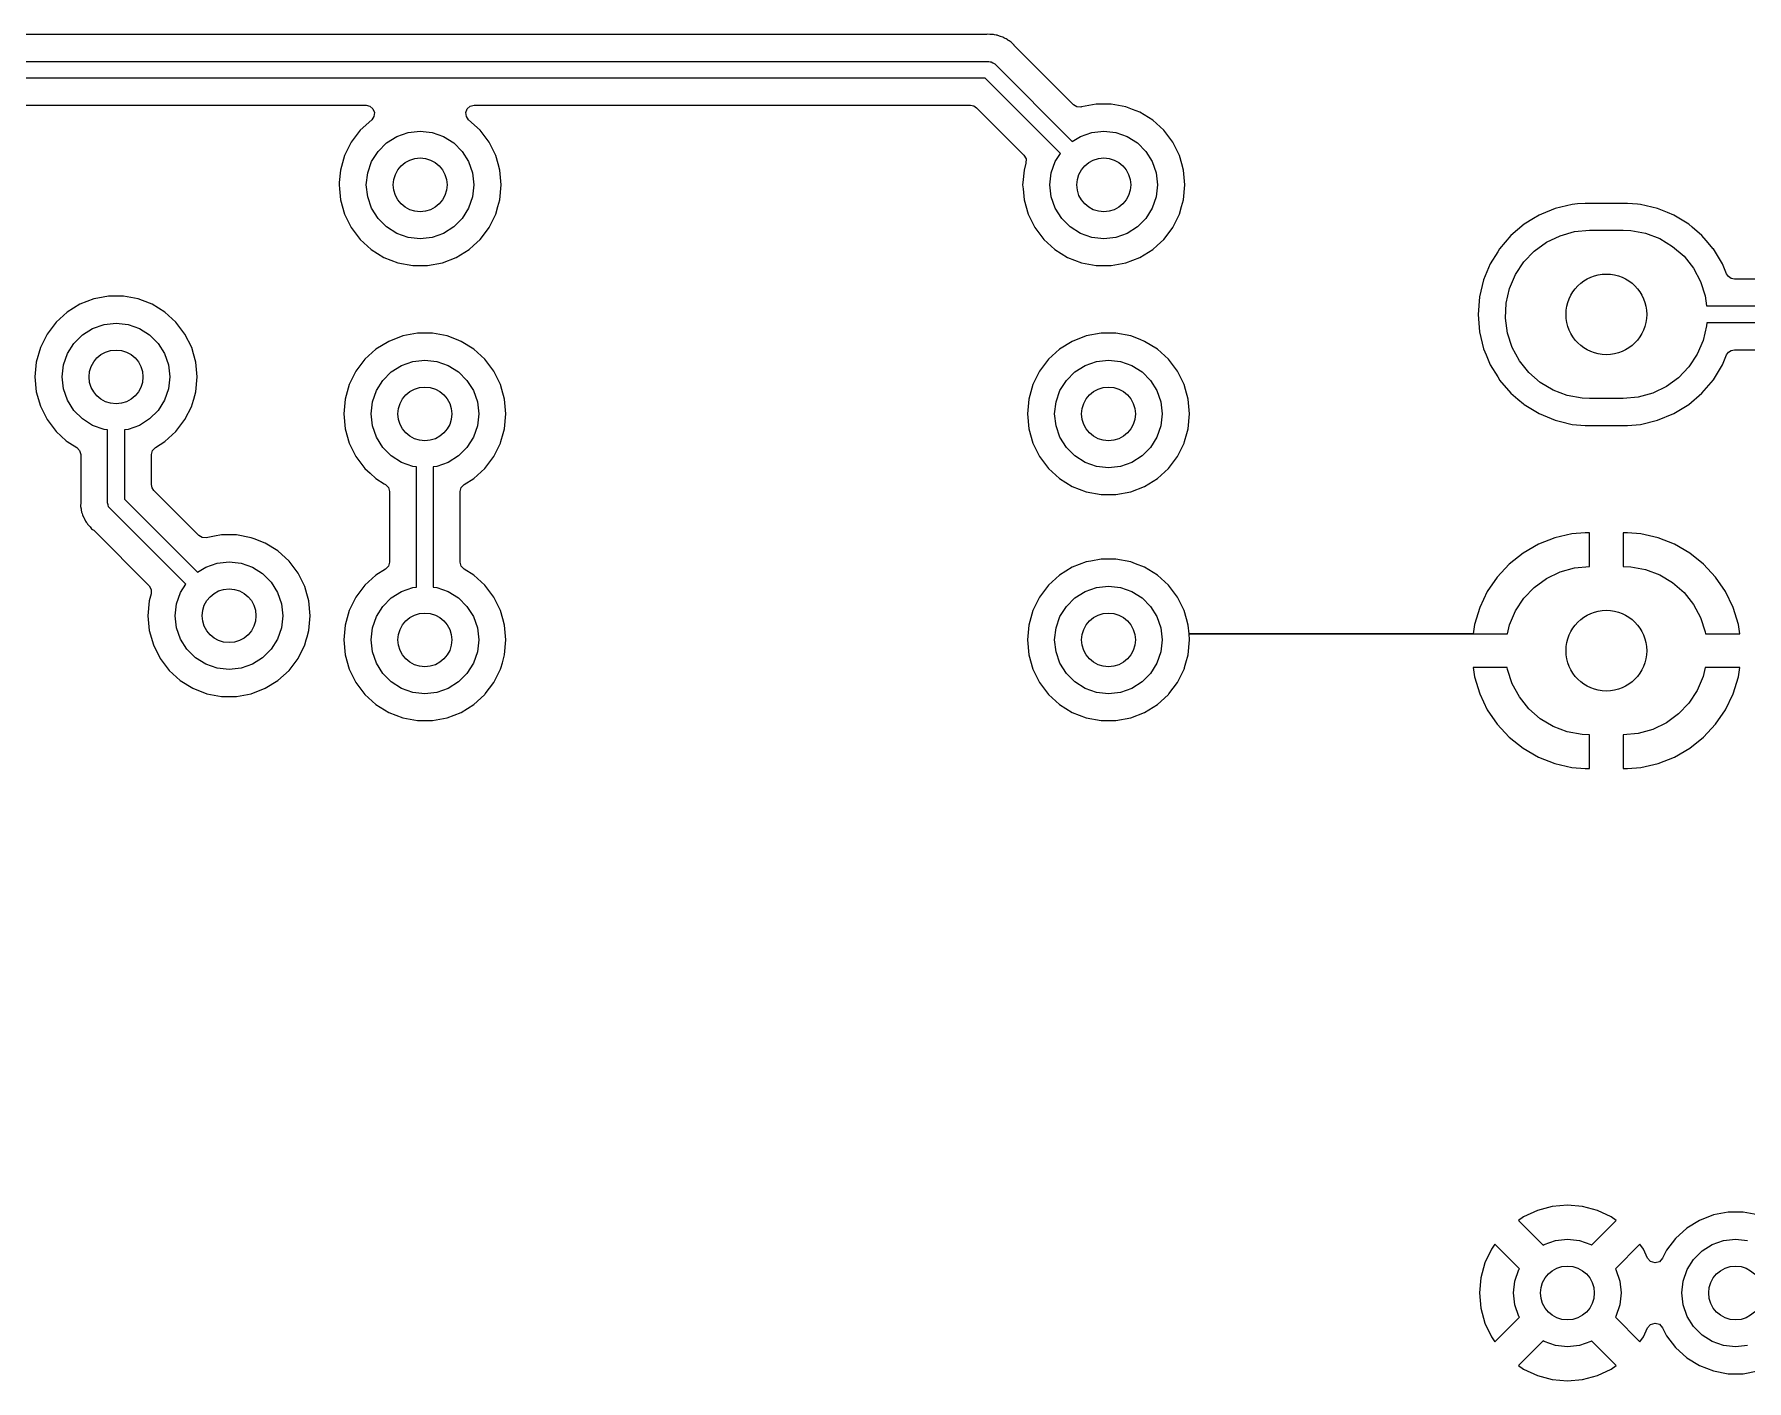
# Model space of a CAD drawing. Extents: x 0.79 to 7.48, y -4.92 to -0.79.
# Drawn here: x 2.968 to 3.97, y -3.164 to -2.375 of the extents above; entities that cross this region are included whole.
import ezdxf

# ---------------------------------------------------------------- set-up
doc = ezdxf.new("R2010")
doc.units = 0
doc.header["$MEASUREMENT"] = 0
doc.layers.add('BLACK', color=7, linetype='CONTINUOUS')

msp = doc.modelspace()

# ---------------------------------------------------------------- linework, layer by layer
at = {"layer": 'BLACK', "linetype": 'CONTINUOUS'}
for p, q in [((3.52419, -2.37557), (2.94685, -2.37557)), ((3.52502, -2.3755), (3.52419, -2.37557)), ((3.52507, -2.37549), (3.52502, -2.3755)), ((3.52566, -2.37539), (3.52507, -2.37549)), ((3.52705, -2.37553), (3.52566, -2.37539)), ((3.52719, -2.37555), (3.52705, -2.37553)), ((3.52769, -2.37557), (3.52719, -2.37555)), ((3.52922, -2.37557), (3.52769, -2.37557)), ((3.52985, -2.37575), (3.52922, -2.37557)), ((3.53067, -2.3759), (3.52985, -2.37575)), ((3.53132, -2.37597), (3.53067, -2.3759)), ((3.53275, -2.37653), (3.53132, -2.37597)), ((3.53322, -2.37669), (3.53275, -2.37653)), ((3.5347, -2.37711), (3.53322, -2.37669)), ((3.53526, -2.37745), (3.5347, -2.37711)), ((3.536, -2.37782), (3.53526, -2.37745)), ((3.53661, -2.37806), (3.536, -2.37782)), ((3.53772, -2.3789), (3.53661, -2.37806)), ((3.53661, -2.37806), (3.53661, -2.37806)), ((3.53783, -2.37898), (3.53772, -2.3789)), ((3.53825, -2.37926), (3.53783, -2.37898)), ((3.53956, -2.38006), (3.53825, -2.37926)), ((3.5412, -2.38182), (3.53956, -2.38006)), ((3.54132, -2.38194), (3.5412, -2.38182)), ((3.57602, -2.41665), (3.54132, -2.38194)), ((2.9383, -2.39134), (3.52638, -2.39134)), ((3.52638, -2.39134), (3.52725, -2.39146)), ((3.52725, -2.39146), (3.52742, -2.39145)), ((3.52742, -2.39145), (3.52752, -2.3915)), ((3.52752, -2.3915), (3.52776, -2.39154)), ((3.52776, -2.39154), (3.52879, -2.3922)), ((3.52879, -2.3922), (3.52986, -2.39278)), ((3.52986, -2.39278), (3.57527, -2.4382)), ((3.52434, -2.40118), (2.93626, -2.40118)), ((3.56832, -2.44516), (3.52434, -2.40118)), ((2.93845, -2.41695), (3.1621, -2.41695)), ((3.1621, -2.41695), (3.16435, -2.4175)), ((3.16435, -2.4175), (3.1661, -2.41903)), ((3.16668, -2.42351), (3.16539, -2.42544)), ((3.1661, -2.41903), (3.16694, -2.4212)), ((3.16694, -2.4212), (3.16668, -2.42351)), ((3.22046, -2.4212), (3.2213, -2.41903)), ((3.22072, -2.42351), (3.22046, -2.4212)), ((3.22201, -2.42544), (3.22072, -2.42351)), ((3.2213, -2.41903), (3.22305, -2.4175)), ((3.22305, -2.4175), (3.2253, -2.41695)), ((3.2253, -2.41695), (3.51579, -2.41695)), ((3.51579, -2.41695), (3.51765, -2.41732)), ((3.51765, -2.41732), (3.51924, -2.41838)), ((3.51924, -2.41838), (3.54694, -2.44608)), ((3.57803, -2.41786), (3.57602, -2.41665)), ((3.58037, -2.41799), (3.57803, -2.41786)), ((3.58071, -2.41793), (3.58037, -2.41799)), ((3.58932, -2.41632), (3.58071, -2.41793)), ((3.58071, -2.41793), (3.58071, -2.41793)), ((3.59808, -2.41632), (3.58932, -2.41632)), ((3.60669, -2.41793), (3.59808, -2.41632)), ((3.61046, -2.41939), (3.60669, -2.41793)), ((3.61486, -2.42109), (3.61046, -2.41939)), ((3.62231, -2.4257), (3.61486, -2.42109)), ((3.15862, -2.4316), (3.15334, -2.43859)), ((3.16539, -2.42544), (3.15862, -2.4316)), ((3.18004, -2.43521), (3.18669, -2.43288)), ((3.18669, -2.43288), (3.1937, -2.43209)), ((3.1937, -2.43209), (3.20071, -2.43288)), ((3.20071, -2.43288), (3.20737, -2.43521)), ((3.22878, -2.4316), (3.22201, -2.42544)), ((3.23406, -2.43859), (3.22878, -2.4316)), ((3.58004, -2.43521), (3.58669, -2.43288)), ((3.58669, -2.43288), (3.5937, -2.43209)), ((3.5937, -2.43209), (3.60071, -2.43288)), ((3.60071, -2.43288), (3.60737, -2.43521)), ((3.62878, -2.4316), (3.62231, -2.4257)), ((3.63406, -2.43859), (3.62878, -2.4316)), ((3.15334, -2.43859), (3.14944, -2.44644)), ((3.16532, -2.44992), (3.16908, -2.44395)), ((3.16908, -2.44395), (3.17406, -2.43896)), ((3.17406, -2.43896), (3.18004, -2.43521)), ((3.20737, -2.43521), (3.21334, -2.43896)), ((3.21334, -2.43896), (3.21833, -2.44395)), ((3.21833, -2.44395), (3.22208, -2.44992)), ((3.23796, -2.44644), (3.23406, -2.43859)), ((3.57527, -2.4382), (3.58004, -2.43521)), ((3.60737, -2.43521), (3.61334, -2.43896)), ((3.61334, -2.43896), (3.61833, -2.44395)), ((3.61833, -2.44395), (3.62208, -2.44992)), ((3.63796, -2.44644), (3.63406, -2.43859)), ((3.14704, -2.45486), (3.14637, -2.46214)), ((3.14944, -2.44644), (3.14704, -2.45486)), ((3.16299, -2.45657), (3.16532, -2.44992)), ((3.22208, -2.44992), (3.22441, -2.45657)), ((3.23932, -2.45119), (3.23796, -2.44644)), ((3.24036, -2.45486), (3.23932, -2.45119)), ((3.24117, -2.46358), (3.24036, -2.45486)), ((3.54704, -2.45486), (3.54637, -2.46214)), ((3.54694, -2.44608), (3.54821, -2.4483)), ((3.54818, -2.45086), (3.54704, -2.45486)), ((3.54821, -2.4483), (3.54818, -2.45086)), ((3.56299, -2.45657), (3.56532, -2.44992)), ((3.56532, -2.44992), (3.56832, -2.44516)), ((3.62208, -2.44992), (3.62441, -2.45657)), ((3.63932, -2.45119), (3.63796, -2.44644)), ((3.64036, -2.45486), (3.63932, -2.45119)), ((3.64117, -2.46358), (3.64036, -2.45486)), ((3.14637, -2.46214), (3.14623, -2.46358)), ((3.14623, -2.46358), (3.14646, -2.46597)), ((3.1622, -2.46358), (3.16299, -2.45657)), ((3.16299, -2.47059), (3.1622, -2.46358)), ((3.22441, -2.45657), (3.2252, -2.46358)), ((3.2252, -2.46358), (3.22441, -2.47059)), ((3.24036, -2.4723), (3.24117, -2.46358)), ((3.54637, -2.46214), (3.54623, -2.46358)), ((3.54623, -2.46358), (3.54646, -2.46597)), ((3.5622, -2.46358), (3.56299, -2.45657)), ((3.56299, -2.47059), (3.5622, -2.46358)), ((3.62441, -2.45657), (3.6252, -2.46358)), ((3.6252, -2.46358), (3.62441, -2.47059)), ((3.64036, -2.4723), (3.64117, -2.46358)), ((3.14646, -2.46597), (3.14704, -2.4723)), ((3.14704, -2.4723), (3.14944, -2.48073)), ((3.16532, -2.47725), (3.16299, -2.47059)), ((3.22441, -2.47059), (3.22208, -2.47725)), ((3.23923, -2.47629), (3.24036, -2.4723)), ((3.54646, -2.46597), (3.54704, -2.4723)), ((3.54704, -2.4723), (3.54944, -2.48073)), ((3.56532, -2.47725), (3.56299, -2.47059)), ((3.62441, -2.47059), (3.62208, -2.47725)), ((3.63923, -2.47629), (3.64036, -2.4723)), ((3.87081, -2.47475), (3.86776, -2.47499)), ((3.8754, -2.47439), (3.87081, -2.47475)), ((3.90019, -2.47439), (3.8754, -2.47439)), ((3.90592, -2.47484), (3.90019, -2.47439)), ((3.90783, -2.47499), (3.90592, -2.47484)), ((3.14944, -2.48073), (3.15334, -2.48857)), ((3.16908, -2.48322), (3.16532, -2.47725)), ((3.17406, -2.48821), (3.16908, -2.48322)), ((3.21833, -2.48322), (3.21334, -2.48821)), ((3.22208, -2.47725), (3.21833, -2.48322)), ((3.23406, -2.48857), (3.23796, -2.48073)), ((3.23796, -2.48073), (3.23797, -2.48071)), ((3.23797, -2.48071), (3.23923, -2.47629)), ((3.54944, -2.48073), (3.55334, -2.48857)), ((3.56908, -2.48322), (3.56532, -2.47725)), ((3.57406, -2.48821), (3.56908, -2.48322)), ((3.61833, -2.48322), (3.61334, -2.48821)), ((3.62208, -2.47725), (3.61833, -2.48322)), ((3.63406, -2.48857), (3.63796, -2.48073)), ((3.63796, -2.48073), (3.63797, -2.48071)), ((3.63797, -2.48071), (3.63923, -2.47629)), ((3.84523, -2.48321), (3.83964, -2.48664)), ((3.84836, -2.48129), (3.84523, -2.48321)), ((3.84977, -2.48071), (3.84836, -2.48129)), ((3.85781, -2.47738), (3.84977, -2.48071)), ((3.86776, -2.47499), (3.85781, -2.47738)), ((3.91778, -2.47738), (3.90783, -2.47499)), ((3.92348, -2.47974), (3.91778, -2.47738)), ((3.92723, -2.48129), (3.92348, -2.47974)), ((3.93595, -2.48664), (3.92723, -2.48129)), ((3.15334, -2.48857), (3.15862, -2.49556)), ((3.18004, -2.49196), (3.17406, -2.48821)), ((3.18669, -2.49429), (3.18004, -2.49196)), ((3.1937, -2.49508), (3.18669, -2.49429)), ((3.20071, -2.49429), (3.1937, -2.49508)), ((3.20737, -2.49196), (3.20071, -2.49429)), ((3.21334, -2.48821), (3.20737, -2.49196)), ((3.22878, -2.49556), (3.2296, -2.49447)), ((3.2296, -2.49447), (3.23406, -2.48857)), ((3.55334, -2.48857), (3.55862, -2.49556)), ((3.58004, -2.49196), (3.57406, -2.48821)), ((3.58669, -2.49429), (3.58004, -2.49196)), ((3.5937, -2.49508), (3.58669, -2.49429)), ((3.60071, -2.49429), (3.5937, -2.49508)), ((3.60737, -2.49196), (3.60071, -2.49429)), ((3.61334, -2.48821), (3.60737, -2.49196)), ((3.62878, -2.49556), (3.6296, -2.49447)), ((3.6296, -2.49447), (3.63406, -2.48857)), ((3.83186, -2.49328), (3.82522, -2.50106)), ((3.83964, -2.48664), (3.83186, -2.49328)), ((3.85271, -2.49712), (3.86066, -2.4933)), ((3.86066, -2.4933), (3.86917, -2.49095)), ((3.86917, -2.49095), (3.87795, -2.49016)), ((3.87795, -2.49016), (3.89764, -2.49016)), ((3.89764, -2.49016), (3.90205, -2.49036)), ((3.90205, -2.49036), (3.91073, -2.49193)), ((3.91073, -2.49193), (3.91899, -2.49503)), ((3.93801, -2.4884), (3.93595, -2.48664)), ((3.93595, -2.48664), (3.93595, -2.48664)), ((3.94373, -2.49328), (3.93801, -2.4884)), ((3.9461, -2.49606), (3.94373, -2.49328)), ((3.15862, -2.49556), (3.1651, -2.50146)), ((3.1651, -2.50146), (3.17254, -2.50607)), ((3.21486, -2.50607), (3.22231, -2.50146)), ((3.22231, -2.50146), (3.22487, -2.49912)), ((3.22487, -2.49912), (3.22878, -2.49556)), ((3.55862, -2.49556), (3.5651, -2.50146)), ((3.5651, -2.50146), (3.57254, -2.50607)), ((3.61486, -2.50607), (3.62231, -2.50146)), ((3.62231, -2.50146), (3.62487, -2.49912)), ((3.62487, -2.49912), (3.62878, -2.49556)), ((3.82418, -2.50275), (3.81988, -2.50978)), ((3.82522, -2.50106), (3.82418, -2.50275)), ((3.83948, -2.50869), (3.84557, -2.50231)), ((3.84557, -2.50231), (3.85271, -2.49712)), ((3.91899, -2.49503), (3.92656, -2.49956)), ((3.92656, -2.49956), (3.93321, -2.50536)), ((3.95029, -2.50096), (3.9461, -2.49606)), ((3.95037, -2.50106), (3.95029, -2.50096)), ((3.95571, -2.50978), (3.95037, -2.50106)), ((3.17254, -2.50607), (3.17254, -2.50607)), ((3.17254, -2.50607), (3.17254, -2.50607)), ((3.17254, -2.50607), (3.18071, -2.50924)), ((3.18071, -2.50924), (3.18932, -2.51085)), ((3.18932, -2.51085), (3.19808, -2.51085)), ((3.19808, -2.51085), (3.20669, -2.50924)), ((3.19808, -2.51085), (3.19808, -2.51085)), ((3.20669, -2.50924), (3.21486, -2.50607)), ((3.57254, -2.50607), (3.57254, -2.50607)), ((3.57254, -2.50607), (3.57254, -2.50607)), ((3.57254, -2.50607), (3.58071, -2.50924)), ((3.58071, -2.50924), (3.58932, -2.51085)), ((3.58932, -2.51085), (3.59808, -2.51085)), ((3.59808, -2.51085), (3.60669, -2.50924)), ((3.59808, -2.51085), (3.59808, -2.51085)), ((3.60669, -2.50924), (3.61486, -2.50607)), ((3.81988, -2.50978), (3.81596, -2.51923)), ((3.81988, -2.50978), (3.81988, -2.50978)), ((3.83462, -2.51605), (3.83948, -2.50869)), ((3.93321, -2.50536), (3.93871, -2.51226)), ((3.93871, -2.51226), (3.94289, -2.52003)), ((3.95651, -2.51171), (3.95571, -2.50978)), ((3.95815, -2.51567), (3.95651, -2.51171)), ((3.81596, -2.51923), (3.81357, -2.52917)), ((3.82919, -2.53276), (3.83115, -2.52416)), ((3.83115, -2.52416), (3.83462, -2.51605)), ((3.94289, -2.52003), (3.94562, -2.52842)), ((3.95921, -2.51725), (3.95815, -2.51567)), ((3.9608, -2.51831), (3.95921, -2.51725)), ((3.96266, -2.51868), (3.9608, -2.51831)), ((4.30505, -2.51868), (3.96266, -2.51868)), ((2.99459, -2.53349), (2.98714, -2.53811)), ((3.00276, -2.53033), (2.99459, -2.53349)), ((3.00502, -2.52991), (3.00276, -2.53033)), ((3.01137, -2.52872), (3.00502, -2.52991)), ((3.02013, -2.52872), (3.01137, -2.52872)), ((3.02874, -2.53033), (3.02013, -2.52872)), ((3.03118, -2.53128), (3.02874, -2.53033)), ((3.03691, -2.53349), (3.03118, -2.53128)), ((3.04435, -2.53811), (3.03691, -2.53349)), ((3.81357, -2.52917), (3.81277, -2.53937)), ((3.82879, -2.54158), (3.82919, -2.53276)), ((3.94562, -2.52842), (3.94643, -2.53445)), ((3.94643, -2.53445), (4.32124, -2.53445)), ((2.98067, -2.54401), (2.97539, -2.551)), ((2.98714, -2.53811), (2.98067, -2.54401)), ((3.00874, -2.54528), (3.01575, -2.54449)), ((3.01575, -2.54449), (3.02276, -2.54528)), ((3.05083, -2.54401), (3.04435, -2.53811)), ((3.0561, -2.551), (3.05083, -2.54401)), ((3.81277, -2.53937), (3.81357, -2.54957)), ((3.82997, -2.55032), (3.82879, -2.54158)), ((3.94648, -2.54429), (3.9464, -2.54598)), ((4.32128, -2.54429), (3.94648, -2.54429)), ((2.97539, -2.551), (2.97149, -2.55884)), ((2.99112, -2.55635), (2.99611, -2.55136)), ((2.99611, -2.55136), (3.00208, -2.54761)), ((3.00208, -2.54761), (3.00874, -2.54528)), ((3.02276, -2.54528), (3.02941, -2.54761)), ((3.02941, -2.54761), (3.03539, -2.55136)), ((3.03539, -2.55136), (3.04037, -2.55635)), ((3.06001, -2.55884), (3.0561, -2.551)), ((3.18347, -2.55198), (3.1753, -2.55515)), ((3.19208, -2.55037), (3.18347, -2.55198)), ((3.18347, -2.55198), (3.18347, -2.55198)), ((3.20084, -2.55037), (3.19208, -2.55037)), ((3.20945, -2.55198), (3.20084, -2.55037)), ((3.21497, -2.55412), (3.20945, -2.55198)), ((3.21761, -2.55515), (3.21497, -2.55412)), ((3.58347, -2.55198), (3.5753, -2.55515)), ((3.59208, -2.55037), (3.58347, -2.55198)), ((3.58347, -2.55198), (3.58347, -2.55198)), ((3.60084, -2.55037), (3.59208, -2.55037)), ((3.60945, -2.55198), (3.60084, -2.55037)), ((3.61497, -2.55412), (3.60945, -2.55198)), ((3.61761, -2.55515), (3.61497, -2.55412)), ((3.81357, -2.54957), (3.81596, -2.55951)), ((3.8327, -2.55871), (3.82997, -2.55032)), ((3.94444, -2.55458), (3.94097, -2.56269)), ((3.9464, -2.54598), (3.94444, -2.55458)), ((2.97149, -2.55884), (2.96909, -2.56726)), ((2.98504, -2.56898), (2.98737, -2.56232)), ((2.98737, -2.56232), (2.99112, -2.55635)), ((3.04037, -2.55635), (3.04412, -2.56232)), ((3.04412, -2.56232), (3.04645, -2.56898)), ((3.06106, -2.56251), (3.06001, -2.55884)), ((3.06241, -2.56726), (3.06106, -2.56251)), ((3.16785, -2.55976), (3.16138, -2.56566)), ((3.1753, -2.55515), (3.16785, -2.55976)), ((3.22506, -2.55976), (3.21761, -2.55515)), ((3.23153, -2.56566), (3.22506, -2.55976)), ((3.56785, -2.55976), (3.56138, -2.56566)), ((3.5753, -2.55515), (3.56785, -2.55976)), ((3.62506, -2.55976), (3.61761, -2.55515)), ((3.63153, -2.56566), (3.62506, -2.55976)), ((3.81596, -2.55951), (3.81744, -2.56307)), ((3.81744, -2.56307), (3.81988, -2.56896)), ((3.83688, -2.56648), (3.8327, -2.55871)), ((3.94097, -2.56269), (3.93611, -2.57005)), ((3.95571, -2.56896), (3.95815, -2.56307)), ((3.95815, -2.56307), (3.95921, -2.56149)), ((3.95921, -2.56149), (3.9608, -2.56043)), ((3.9608, -2.56043), (3.96266, -2.56006)), ((3.96266, -2.56006), (4.30505, -2.56006)), ((2.96909, -2.56726), (2.96828, -2.57598)), ((2.98425, -2.57598), (2.98504, -2.56898)), ((3.04645, -2.56898), (3.04724, -2.57598)), ((3.06321, -2.57598), (3.06241, -2.56726)), ((3.1561, -2.57265), (3.1522, -2.58049)), ((3.16138, -2.56566), (3.1561, -2.57265)), ((3.17183, -2.578), (3.17682, -2.57301)), ((3.17682, -2.57301), (3.18279, -2.56926)), ((3.18279, -2.56926), (3.18945, -2.56693)), ((3.18945, -2.56693), (3.19646, -2.56614)), ((3.19646, -2.56614), (3.20347, -2.56693)), ((3.20347, -2.56693), (3.21012, -2.56926)), ((3.21012, -2.56926), (3.21609, -2.57301)), ((3.21609, -2.57301), (3.22108, -2.578)), ((3.23681, -2.57265), (3.23153, -2.56566)), ((3.24072, -2.58049), (3.23681, -2.57265)), ((3.5561, -2.57265), (3.5522, -2.58049)), ((3.56138, -2.56566), (3.5561, -2.57265)), ((3.57183, -2.578), (3.57682, -2.57301)), ((3.57682, -2.57301), (3.58279, -2.56926)), ((3.58279, -2.56926), (3.58945, -2.56693)), ((3.58945, -2.56693), (3.59646, -2.56614)), ((3.59646, -2.56614), (3.60347, -2.56693)), ((3.60347, -2.56693), (3.61012, -2.56926)), ((3.61012, -2.56926), (3.61609, -2.57301)), ((3.61609, -2.57301), (3.62108, -2.578)), ((3.63681, -2.57265), (3.63153, -2.56566)), ((3.64072, -2.58049), (3.63681, -2.57265)), ((3.81988, -2.56896), (3.82418, -2.57598)), ((3.84238, -2.57338), (3.83688, -2.56648)), ((3.84903, -2.57918), (3.84238, -2.57338)), ((3.93611, -2.57005), (3.93002, -2.57643)), ((3.95037, -2.57768), (3.95571, -2.56896)), ((2.96828, -2.57598), (2.96909, -2.58471)), ((2.96909, -2.58471), (2.97149, -2.59313)), ((2.98504, -2.58299), (2.98425, -2.57598)), ((2.98737, -2.58965), (2.98504, -2.58299)), ((3.04645, -2.58299), (3.04412, -2.58965)), ((3.04724, -2.57598), (3.04645, -2.58299)), ((3.06121, -2.58892), (3.06241, -2.58471)), ((3.06241, -2.58471), (3.06321, -2.57598)), ((3.1522, -2.58049), (3.1498, -2.58892)), ((3.16575, -2.59063), (3.16808, -2.58397)), ((3.16808, -2.58397), (3.17183, -2.578)), ((3.22108, -2.578), (3.22483, -2.58397)), ((3.22483, -2.58397), (3.22716, -2.59063)), ((3.2415, -2.58325), (3.24072, -2.58049)), ((3.24311, -2.58892), (3.2415, -2.58325)), ((3.5522, -2.58049), (3.5498, -2.58892)), ((3.56575, -2.59063), (3.56808, -2.58397)), ((3.56808, -2.58397), (3.57183, -2.578)), ((3.62108, -2.578), (3.62483, -2.58397)), ((3.62483, -2.58397), (3.62716, -2.59063)), ((3.6415, -2.58325), (3.64072, -2.58049)), ((3.64311, -2.58892), (3.6415, -2.58325)), ((3.82418, -2.57598), (3.82522, -2.57768)), ((3.82522, -2.57768), (3.82532, -2.5778)), ((3.82532, -2.5778), (3.83186, -2.58546)), ((3.8566, -2.58371), (3.84903, -2.57918)), ((3.86486, -2.58681), (3.8566, -2.58371)), ((3.92288, -2.58162), (3.91493, -2.58544)), ((3.93002, -2.57643), (3.92288, -2.58162)), ((3.94373, -2.58546), (3.95037, -2.57768)), ((2.97149, -2.59313), (2.97539, -2.60097)), ((2.99112, -2.59562), (2.98737, -2.58965)), ((3.04412, -2.58965), (3.04037, -2.59562)), ((3.0561, -2.60097), (3.06001, -2.59313)), ((3.06001, -2.59313), (3.0603, -2.5921)), ((3.0603, -2.5921), (3.06121, -2.58892)), ((3.1498, -2.58892), (3.14899, -2.59764)), ((3.16496, -2.59764), (3.16575, -2.59063)), ((3.22716, -2.59063), (3.22795, -2.59764)), ((3.24392, -2.59764), (3.24311, -2.58892)), ((3.5498, -2.58892), (3.54899, -2.59764)), ((3.56496, -2.59764), (3.56575, -2.59063)), ((3.62716, -2.59063), (3.62795, -2.59764)), ((3.64392, -2.59764), (3.64311, -2.58892)), ((3.83186, -2.58546), (3.83591, -2.58892)), ((3.83591, -2.58892), (3.83921, -2.59174)), ((3.83921, -2.59174), (3.83964, -2.5921)), ((3.83964, -2.5921), (3.84836, -2.59745)), ((3.87354, -2.58838), (3.86486, -2.58681)), ((3.87795, -2.58858), (3.87354, -2.58838)), ((3.89764, -2.58858), (3.87795, -2.58858)), ((3.90643, -2.58779), (3.89764, -2.58858)), ((3.91493, -2.58544), (3.90643, -2.58779)), ((3.92723, -2.59745), (3.93595, -2.5921)), ((3.93595, -2.5921), (3.94373, -2.58546)), ((2.97539, -2.60097), (2.98067, -2.60796)), ((2.99611, -2.60061), (2.99112, -2.59562)), ((3.00208, -2.60436), (2.99611, -2.60061)), ((3.00874, -2.60669), (3.00208, -2.60436)), ((3.02941, -2.60436), (3.02276, -2.60669)), ((3.03539, -2.60061), (3.02941, -2.60436)), ((3.04037, -2.59562), (3.03539, -2.60061)), ((3.05083, -2.60796), (3.0561, -2.60097)), ((3.14899, -2.59764), (3.1498, -2.60636)), ((3.16575, -2.60465), (3.16496, -2.59764)), ((3.16808, -2.6113), (3.16575, -2.60465)), ((3.22716, -2.60465), (3.22483, -2.6113)), ((3.22795, -2.59764), (3.22716, -2.60465)), ((3.24311, -2.60636), (3.24392, -2.59764)), ((3.24392, -2.59764), (3.24392, -2.59764)), ((3.54899, -2.59764), (3.5498, -2.60636)), ((3.56575, -2.60465), (3.56496, -2.59764)), ((3.56808, -2.6113), (3.56575, -2.60465)), ((3.62716, -2.60465), (3.62483, -2.6113)), ((3.62795, -2.59764), (3.62716, -2.60465)), ((3.64311, -2.60636), (3.64392, -2.59764)), ((3.84836, -2.59745), (3.85545, -2.60038)), ((3.85545, -2.60038), (3.85781, -2.60136)), ((3.85781, -2.60136), (3.86095, -2.60212)), ((3.86095, -2.60212), (3.86776, -2.60375)), ((3.86776, -2.60375), (3.8754, -2.60435)), ((3.8754, -2.60435), (3.90019, -2.60435)), ((3.90019, -2.60435), (3.90783, -2.60375)), ((3.90019, -2.60435), (3.90019, -2.60435)), ((3.90783, -2.60375), (3.91778, -2.60136)), ((3.91778, -2.60136), (3.92723, -2.59745)), ((2.98067, -2.60796), (2.98662, -2.61338)), ((2.98662, -2.61338), (2.98714, -2.61386)), ((2.98714, -2.61386), (2.98863, -2.61478)), ((2.98863, -2.61478), (2.99275, -2.61733)), ((3.01083, -2.60693), (3.00874, -2.60669)), ((3.01083, -2.64961), (3.01083, -2.60693)), ((3.02276, -2.60669), (3.02067, -2.60693)), ((3.02067, -2.60693), (3.02067, -2.64757)), ((3.03875, -2.61733), (3.04435, -2.61386)), ((3.04435, -2.61386), (3.05083, -2.60796)), ((3.1498, -2.60636), (3.1522, -2.61478)), ((3.1522, -2.61478), (3.1561, -2.62263)), ((3.17183, -2.61728), (3.16808, -2.6113)), ((3.22483, -2.6113), (3.22108, -2.61728)), ((3.23681, -2.62263), (3.24072, -2.61478)), ((3.24072, -2.61478), (3.24098, -2.61386)), ((3.24098, -2.61386), (3.24233, -2.60912)), ((3.24233, -2.60912), (3.24311, -2.60636)), ((3.5498, -2.60636), (3.5522, -2.61478)), ((3.5522, -2.61478), (3.5561, -2.62263)), ((3.57183, -2.61728), (3.56808, -2.6113)), ((3.62483, -2.6113), (3.62108, -2.61728)), ((3.63681, -2.62263), (3.64072, -2.61478)), ((3.64072, -2.61478), (3.64098, -2.61386)), ((3.64098, -2.61386), (3.64233, -2.60912)), ((3.64233, -2.60912), (3.64311, -2.60636)), ((2.99275, -2.61733), (2.99444, -2.61911)), ((2.99444, -2.61911), (2.99506, -2.62148)), ((2.99506, -2.62148), (2.99506, -2.64917)), ((3.03644, -2.62148), (3.03705, -2.61911)), ((3.03644, -2.63901), (3.03644, -2.62148)), ((3.03705, -2.61911), (3.03875, -2.61733)), ((3.1561, -2.62263), (3.16138, -2.62962)), ((3.17682, -2.62226), (3.17183, -2.61728)), ((3.18279, -2.62601), (3.17682, -2.62226)), ((3.21609, -2.62226), (3.21012, -2.62601)), ((3.22108, -2.61728), (3.21609, -2.62226)), ((3.23153, -2.62962), (3.23681, -2.62263)), ((3.5561, -2.62263), (3.56138, -2.62962)), ((3.57682, -2.62226), (3.57183, -2.61728)), ((3.58279, -2.62601), (3.57682, -2.62226)), ((3.61609, -2.62226), (3.61012, -2.62601)), ((3.62108, -2.61728), (3.61609, -2.62226)), ((3.63153, -2.62962), (3.63681, -2.62263)), ((3.16138, -2.62962), (3.1644, -2.63237)), ((3.1644, -2.63237), (3.16785, -2.63552)), ((3.18945, -2.62834), (3.18279, -2.62601)), ((3.19154, -2.62858), (3.18945, -2.62834)), ((3.19154, -2.69898), (3.19154, -2.62858)), ((3.20347, -2.62834), (3.20138, -2.62858)), ((3.20138, -2.62858), (3.20138, -2.69898)), ((3.21012, -2.62601), (3.20347, -2.62834)), ((3.22506, -2.63552), (3.23153, -2.62962)), ((3.56138, -2.62962), (3.56785, -2.63552)), ((3.58945, -2.62834), (3.58279, -2.62601)), ((3.59646, -2.62913), (3.58945, -2.62834)), ((3.60347, -2.62834), (3.59646, -2.62913)), ((3.61012, -2.62601), (3.60347, -2.62834)), ((3.62506, -2.63552), (3.63153, -2.62962)), ((3.03681, -2.64088), (3.03644, -2.63901)), ((3.03787, -2.64247), (3.03681, -2.64088)), ((3.06421, -2.66881), (3.03787, -2.64247)), ((3.16785, -2.63552), (3.17262, -2.63847)), ((3.17262, -2.63847), (3.17346, -2.63899)), ((3.17346, -2.63899), (3.17515, -2.64076)), ((3.17515, -2.64076), (3.17577, -2.64314)), ((3.17577, -2.64314), (3.17577, -2.68442)), ((3.21715, -2.64314), (3.21776, -2.64076)), ((3.21715, -2.68442), (3.21715, -2.64314)), ((3.21776, -2.64076), (3.21946, -2.63899)), ((3.21946, -2.63899), (3.22506, -2.63552)), ((3.56785, -2.63552), (3.5753, -2.64013)), ((3.5753, -2.64013), (3.5753, -2.64013)), ((3.5753, -2.64013), (3.5753, -2.64013)), ((3.5753, -2.64013), (3.58347, -2.64329)), ((3.58347, -2.64329), (3.59208, -2.6449)), ((3.59208, -2.6449), (3.60084, -2.6449)), ((3.60084, -2.6449), (3.60945, -2.64329)), ((3.60084, -2.6449), (3.60084, -2.6449)), ((3.60945, -2.64329), (3.61761, -2.64013)), ((3.61761, -2.64013), (3.62506, -2.63552)), ((2.99506, -2.64934), (2.99497, -2.65174)), ((2.99497, -2.65174), (2.99534, -2.65323)), ((2.99506, -2.64917), (2.99506, -2.64934)), ((2.99534, -2.65323), (2.99543, -2.65372)), ((2.99543, -2.65372), (2.99564, -2.65524)), ((2.99564, -2.65524), (2.9959, -2.65584)), ((3.01117, -2.65077), (3.01083, -2.64961)), ((3.01143, -2.65196), (3.01117, -2.65077)), ((3.01158, -2.65216), (3.01143, -2.65196)), ((3.01161, -2.65227), (3.01158, -2.65216)), ((3.01174, -2.65238), (3.01161, -2.65227)), ((3.01227, -2.65309), (3.01174, -2.65238)), ((3.0565, -2.69732), (3.01227, -2.65309)), ((3.02067, -2.64757), (3.06346, -2.69036)), ((2.9959, -2.65584), (2.99617, -2.65663)), ((2.99617, -2.65663), (2.99632, -2.65727)), ((2.99632, -2.65727), (2.99707, -2.6586)), ((2.99707, -2.6586), (2.99729, -2.65905)), ((2.99729, -2.65905), (2.9979, -2.66046)), ((2.9979, -2.66046), (2.99832, -2.66097)), ((2.99832, -2.66097), (2.99879, -2.66165)), ((2.99879, -2.66165), (2.99911, -2.66222)), ((2.99911, -2.66222), (3.00019, -2.66331)), ((3.00019, -2.66331), (3.00053, -2.66368)), ((3.00053, -2.66368), (3.00149, -2.66487)), ((3.00149, -2.66487), (3.00149, -2.66487)), ((3.00149, -2.66487), (3.00149, -2.66487)), ((3.00149, -2.66487), (3.00203, -2.66525)), ((3.00203, -2.66525), (3.00267, -2.66578)), ((3.00267, -2.66578), (3.03513, -2.69824)), ((3.06622, -2.67002), (3.06421, -2.66881)), ((3.06856, -2.67016), (3.06622, -2.67002)), ((3.07344, -2.66925), (3.06856, -2.67016)), ((3.07751, -2.66848), (3.07344, -2.66925)), ((3.08627, -2.66848), (3.07751, -2.66848)), ((3.09488, -2.67009), (3.08627, -2.66848)), ((3.0965, -2.67072), (3.09488, -2.67009)), ((3.10305, -2.67326), (3.0965, -2.67072)), ((3.11049, -2.67787), (3.10305, -2.67326)), ((3.84798, -2.67397), (3.83903, -2.67913)), ((3.85759, -2.6702), (3.84798, -2.67397)), ((3.86766, -2.6679), (3.85759, -2.6702)), ((3.87537, -2.66732), (3.86766, -2.6679)), ((3.87795, -2.66732), (3.87537, -2.66732)), ((3.87795, -2.68701), (3.87795, -2.66732)), ((3.90022, -2.66732), (3.89764, -2.66732)), ((3.89764, -2.66732), (3.89764, -2.68701)), ((3.90794, -2.6679), (3.90022, -2.66732)), ((3.918, -2.6702), (3.90794, -2.6679)), ((3.92762, -2.67397), (3.918, -2.6702)), ((3.93656, -2.67913), (3.92762, -2.67397)), ((3.06822, -2.68737), (3.07488, -2.68504)), ((3.07488, -2.68504), (3.08189, -2.68425)), ((3.08189, -2.68425), (3.0889, -2.68504)), ((3.0889, -2.68504), (3.09556, -2.68737)), ((3.11697, -2.68377), (3.11049, -2.67787)), ((3.12225, -2.69076), (3.11697, -2.68377)), ((3.17577, -2.68442), (3.17515, -2.6868)), ((3.21776, -2.6868), (3.21715, -2.68442)), ((3.58347, -2.68427), (3.5753, -2.68743)), ((3.58612, -2.68377), (3.58347, -2.68427)), ((3.59208, -2.68266), (3.58612, -2.68377)), ((3.60084, -2.68266), (3.59208, -2.68266)), ((3.60945, -2.68427), (3.60084, -2.68266)), ((3.61228, -2.68537), (3.60945, -2.68427)), ((3.61761, -2.68743), (3.61228, -2.68537)), ((3.83903, -2.67913), (3.83096, -2.68557)), ((3.94463, -2.68557), (3.93656, -2.67913)), ((3.06346, -2.69036), (3.06822, -2.68737)), ((3.09556, -2.68737), (3.10153, -2.69112)), ((3.10153, -2.69112), (3.10651, -2.69611)), ((3.12615, -2.6986), (3.12225, -2.69076)), ((3.16785, -2.69204), (3.16138, -2.69794)), ((3.17346, -2.68857), (3.16785, -2.69204)), ((3.17515, -2.6868), (3.17346, -2.68857)), ((3.21946, -2.68857), (3.21776, -2.6868)), ((3.22506, -2.69204), (3.21946, -2.68857)), ((3.23153, -2.69794), (3.22506, -2.69204)), ((3.56785, -2.69204), (3.56138, -2.69794)), ((3.5753, -2.68743), (3.56785, -2.69204)), ((3.62506, -2.69204), (3.61761, -2.68743)), ((3.63153, -2.69794), (3.62506, -2.69204)), ((3.82394, -2.69314), (3.81812, -2.70167)), ((3.83096, -2.68557), (3.82394, -2.69314)), ((3.84557, -2.69916), (3.85271, -2.69397)), ((3.85271, -2.69397), (3.86066, -2.69015)), ((3.86066, -2.69015), (3.86917, -2.6878)), ((3.86917, -2.6878), (3.87795, -2.68701)), ((3.89764, -2.68701), (3.90205, -2.68721)), ((3.90205, -2.68721), (3.91073, -2.68878)), ((3.91073, -2.68878), (3.91899, -2.69188)), ((3.91899, -2.69188), (3.92656, -2.69641)), ((3.95166, -2.69314), (3.94463, -2.68557)), ((3.95747, -2.70168), (3.95166, -2.69314)), ((3.03513, -2.69824), (3.0364, -2.70047)), ((3.03637, -2.70303), (3.03523, -2.70703)), ((3.0364, -2.70047), (3.03637, -2.70303)), ((3.05118, -2.70874), (3.05351, -2.70208)), ((3.05351, -2.70208), (3.0565, -2.69732)), ((3.10651, -2.69611), (3.11027, -2.70208)), ((3.11027, -2.70208), (3.1126, -2.70874)), ((3.12741, -2.70303), (3.12615, -2.6986)), ((3.12855, -2.70703), (3.12741, -2.70303)), ((3.1561, -2.70493), (3.1522, -2.71277)), ((3.16138, -2.69794), (3.1561, -2.70493)), ((3.17183, -2.71028), (3.17682, -2.7053)), ((3.17682, -2.7053), (3.18279, -2.70154)), ((3.18279, -2.70154), (3.18945, -2.69921)), ((3.18945, -2.69921), (3.19154, -2.69898)), ((3.20138, -2.69898), (3.20347, -2.69921)), ((3.20347, -2.69921), (3.21012, -2.70154)), ((3.21012, -2.70154), (3.21609, -2.7053)), ((3.21609, -2.7053), (3.22108, -2.71028)), ((3.23681, -2.70493), (3.23153, -2.69794)), ((3.24072, -2.71277), (3.23681, -2.70493)), ((3.5561, -2.70493), (3.5522, -2.71277)), ((3.56138, -2.69794), (3.5561, -2.70493)), ((3.57183, -2.71028), (3.57682, -2.7053)), ((3.57682, -2.7053), (3.58279, -2.70154)), ((3.58279, -2.70154), (3.58945, -2.69921)), ((3.58945, -2.69921), (3.59646, -2.69843)), ((3.59646, -2.69843), (3.60347, -2.69921)), ((3.60347, -2.69921), (3.61012, -2.70154)), ((3.61012, -2.70154), (3.61609, -2.7053)), ((3.61609, -2.7053), (3.62108, -2.71028)), ((3.63681, -2.70493), (3.63153, -2.69794)), ((3.64072, -2.71277), (3.63681, -2.70493)), ((3.81812, -2.70167), (3.81364, -2.71098)), ((3.83948, -2.70554), (3.84557, -2.69916)), ((3.92656, -2.69641), (3.93321, -2.70221)), ((3.93321, -2.70221), (3.93871, -2.70911)), ((3.96195, -2.71098), (3.95747, -2.70168)), ((3.03523, -2.70703), (3.03442, -2.71575)), ((3.05039, -2.71575), (3.05118, -2.70874)), ((3.1126, -2.70874), (3.11339, -2.71575)), ((3.12936, -2.71575), (3.12855, -2.70703)), ((3.1522, -2.71277), (3.1498, -2.7212)), ((3.16808, -2.71626), (3.17183, -2.71028)), ((3.22108, -2.71028), (3.22483, -2.71626)), ((3.24207, -2.71754), (3.24072, -2.71277)), ((3.5522, -2.71277), (3.5498, -2.7212)), ((3.56808, -2.71626), (3.57183, -2.71028)), ((3.62108, -2.71028), (3.62483, -2.71626)), ((3.64207, -2.71754), (3.64072, -2.71277)), ((3.81364, -2.71098), (3.81059, -2.72085)), ((3.83115, -2.72101), (3.83462, -2.7129)), ((3.83462, -2.7129), (3.83948, -2.70554)), ((3.93871, -2.70911), (3.94289, -2.71688)), ((3.965, -2.72085), (3.96195, -2.71098)), ((3.03442, -2.71575), (3.03523, -2.72447)), ((3.03523, -2.72447), (3.03763, -2.73289)), ((3.05118, -2.72276), (3.05039, -2.71575)), ((3.05351, -2.72941), (3.05118, -2.72276)), ((3.1126, -2.72276), (3.11027, -2.72941)), ((3.11339, -2.71575), (3.1126, -2.72276)), ((3.12752, -2.72808), (3.12855, -2.72447)), ((3.12855, -2.72447), (3.12936, -2.71575)), ((3.1498, -2.7212), (3.14899, -2.72992)), ((3.16496, -2.72992), (3.16575, -2.72291)), ((3.16575, -2.72291), (3.16808, -2.71626)), ((3.22483, -2.71626), (3.22716, -2.72291)), ((3.22716, -2.72291), (3.22795, -2.72992)), ((3.24311, -2.7212), (3.24207, -2.71754)), ((3.24392, -2.72992), (3.24311, -2.7212)), ((3.5498, -2.7212), (3.54899, -2.72992)), ((3.56496, -2.72992), (3.56575, -2.72291)), ((3.56575, -2.72291), (3.56808, -2.71626)), ((3.62483, -2.71626), (3.62716, -2.72291)), ((3.62716, -2.72291), (3.62795, -2.72992)), ((3.64311, -2.7212), (3.64207, -2.71754)), ((3.64359, -2.72638), (3.64311, -2.7212)), ((3.81059, -2.72085), (3.80976, -2.72638)), ((3.82992, -2.72638), (3.83115, -2.72101)), ((3.94289, -2.71688), (3.94562, -2.72527)), ((3.94562, -2.72527), (3.94577, -2.72638)), ((3.96583, -2.72638), (3.965, -2.72085)), ((3.03763, -2.73289), (3.04153, -2.74074)), ((3.05727, -2.73539), (3.05351, -2.72941)), ((3.06225, -2.74037), (3.05727, -2.73539)), ((3.10651, -2.73539), (3.10153, -2.74037)), ((3.11027, -2.72941), (3.10651, -2.73539)), ((3.12225, -2.74074), (3.12615, -2.73289)), ((3.12615, -2.73289), (3.12618, -2.73279)), ((3.12618, -2.73279), (3.127, -2.72992)), ((3.127, -2.72992), (3.12752, -2.72808)), ((3.14899, -2.72992), (3.1498, -2.73864)), ((3.16575, -2.73693), (3.16496, -2.72992)), ((3.22795, -2.72992), (3.22716, -2.73693)), ((3.24311, -2.73864), (3.24392, -2.72992)), ((3.54899, -2.72992), (3.5498, -2.73864)), ((3.56575, -2.73693), (3.56496, -2.72992)), ((3.62795, -2.72992), (3.62716, -2.73693)), ((3.64311, -2.73864), (3.64392, -2.72992)), ((3.64392, -2.72992), (3.64359, -2.72638)), ((3.64359, -2.72638), (3.80976, -2.72638)), ((3.80976, -2.72638), (3.64359, -2.72638)), ((3.80976, -2.72638), (3.82992, -2.72638)), ((3.94577, -2.72638), (3.96583, -2.72638)), ((3.04153, -2.74074), (3.04681, -2.74773)), ((3.06822, -2.74412), (3.06225, -2.74037)), ((3.07488, -2.74645), (3.06822, -2.74412)), ((3.09556, -2.74412), (3.0889, -2.74645)), ((3.10153, -2.74037), (3.09556, -2.74412)), ((3.11697, -2.74773), (3.12225, -2.74074)), ((3.1498, -2.73864), (3.1522, -2.74707)), ((3.16808, -2.74359), (3.16575, -2.73693)), ((3.17183, -2.74956), (3.16808, -2.74359)), ((3.22483, -2.74359), (3.22108, -2.74956)), ((3.22716, -2.73693), (3.22483, -2.74359)), ((3.24091, -2.74638), (3.24179, -2.74328)), ((3.24179, -2.74328), (3.24311, -2.73864)), ((3.5498, -2.73864), (3.5522, -2.74707)), ((3.56808, -2.74359), (3.56575, -2.73693)), ((3.57183, -2.74956), (3.56808, -2.74359)), ((3.62483, -2.74359), (3.62108, -2.74956)), ((3.62716, -2.73693), (3.62483, -2.74359)), ((3.641, -2.74606), (3.64179, -2.74328)), ((3.64179, -2.74328), (3.64311, -2.73864)), ((3.04681, -2.74773), (3.05328, -2.75363)), ((3.05328, -2.75363), (3.06073, -2.75824)), ((3.08189, -2.74724), (3.07488, -2.74645)), ((3.0889, -2.74645), (3.08189, -2.74724)), ((3.10305, -2.75824), (3.11049, -2.75363)), ((3.11049, -2.75363), (3.11697, -2.74773)), ((3.1522, -2.74707), (3.1561, -2.75491)), ((3.1561, -2.75491), (3.16138, -2.7619)), ((3.17682, -2.75455), (3.17183, -2.74956)), ((3.18279, -2.7583), (3.17682, -2.75455)), ((3.21609, -2.75455), (3.21012, -2.7583)), ((3.22108, -2.74956), (3.21609, -2.75455)), ((3.2318, -2.76155), (3.23681, -2.75491)), ((3.23681, -2.75491), (3.24072, -2.74707)), ((3.24072, -2.74707), (3.24091, -2.74638)), ((3.5522, -2.74707), (3.5561, -2.75491)), ((3.5561, -2.75491), (3.56138, -2.7619)), ((3.57682, -2.75455), (3.57183, -2.74956)), ((3.58279, -2.7583), (3.57682, -2.75455)), ((3.61609, -2.75455), (3.61012, -2.7583)), ((3.62108, -2.74956), (3.61609, -2.75455)), ((3.6318, -2.76155), (3.63681, -2.75491)), ((3.63681, -2.75491), (3.64072, -2.74707)), ((3.64072, -2.74707), (3.64091, -2.74638)), ((3.64091, -2.74638), (3.641, -2.74606)), ((3.82982, -2.74606), (3.80976, -2.74606)), ((3.80976, -2.74606), (3.81059, -2.75159)), ((3.81059, -2.75159), (3.81364, -2.76146)), ((3.82997, -2.74717), (3.82982, -2.74606)), ((3.8327, -2.75556), (3.82997, -2.74717)), ((3.94444, -2.75143), (3.94097, -2.75954)), ((3.94567, -2.74606), (3.94444, -2.75143)), ((3.96583, -2.74606), (3.94567, -2.74606)), ((3.96195, -2.76146), (3.965, -2.75159)), ((3.965, -2.75159), (3.96583, -2.74606)), ((3.06073, -2.75824), (3.06073, -2.75824)), ((3.06073, -2.75824), (3.06073, -2.75824)), ((3.06073, -2.75824), (3.0689, -2.7614)), ((3.0689, -2.7614), (3.07751, -2.76301)), ((3.07751, -2.76301), (3.08627, -2.76301)), ((3.08627, -2.76301), (3.09488, -2.7614)), ((3.08627, -2.76301), (3.08627, -2.76301)), ((3.09488, -2.7614), (3.10305, -2.75824)), ((3.16138, -2.7619), (3.16785, -2.7678)), ((3.18945, -2.76063), (3.18279, -2.7583)), ((3.19646, -2.76142), (3.18945, -2.76063)), ((3.20347, -2.76063), (3.19646, -2.76142)), ((3.21012, -2.7583), (3.20347, -2.76063)), ((3.22506, -2.7678), (3.23134, -2.76207)), ((3.23134, -2.76207), (3.23153, -2.7619)), ((3.23153, -2.7619), (3.2318, -2.76155)), ((3.56138, -2.7619), (3.56785, -2.7678)), ((3.58945, -2.76063), (3.58279, -2.7583)), ((3.59646, -2.76142), (3.58945, -2.76063)), ((3.60347, -2.76063), (3.59646, -2.76142)), ((3.61012, -2.7583), (3.60347, -2.76063)), ((3.62506, -2.7678), (3.63134, -2.76207)), ((3.63134, -2.76207), (3.63153, -2.7619)), ((3.63153, -2.7619), (3.6318, -2.76155)), ((3.81364, -2.76146), (3.81812, -2.77077)), ((3.83688, -2.76333), (3.8327, -2.75556)), ((3.84238, -2.77023), (3.83688, -2.76333)), ((3.94097, -2.75954), (3.93611, -2.7669)), ((3.95747, -2.77077), (3.96195, -2.76146)), ((3.16785, -2.7678), (3.1753, -2.77241)), ((3.1753, -2.77241), (3.1753, -2.77241)), ((3.1753, -2.77241), (3.1753, -2.77241)), ((3.1753, -2.77241), (3.18347, -2.77558)), ((3.18347, -2.77558), (3.19208, -2.77719)), ((3.20084, -2.77719), (3.20945, -2.77558)), ((3.20945, -2.77558), (3.21761, -2.77241)), ((3.21761, -2.77241), (3.22506, -2.7678)), ((3.56785, -2.7678), (3.5753, -2.77241)), ((3.5753, -2.77241), (3.5753, -2.77241)), ((3.5753, -2.77241), (3.5753, -2.77241)), ((3.5753, -2.77241), (3.58347, -2.77558)), ((3.58347, -2.77558), (3.59208, -2.77719)), ((3.60084, -2.77719), (3.60945, -2.77558)), ((3.60945, -2.77558), (3.61761, -2.77241)), ((3.61761, -2.77241), (3.62506, -2.7678)), ((3.81812, -2.77077), (3.82394, -2.7793)), ((3.84903, -2.77603), (3.84238, -2.77023)), ((3.93002, -2.77328), (3.92288, -2.77847)), ((3.93611, -2.7669), (3.93002, -2.77328)), ((3.95166, -2.7793), (3.95747, -2.77077)), ((3.19208, -2.77719), (3.20084, -2.77719)), ((3.20084, -2.77719), (3.20084, -2.77719)), ((3.59208, -2.77719), (3.60084, -2.77719)), ((3.60084, -2.77719), (3.60084, -2.77719)), ((3.82394, -2.7793), (3.83096, -2.78687)), ((3.8566, -2.78056), (3.84903, -2.77603)), ((3.86486, -2.78366), (3.8566, -2.78056)), ((3.87354, -2.78523), (3.86486, -2.78366)), ((3.87795, -2.78543), (3.87354, -2.78523)), ((3.87795, -2.80512), (3.87795, -2.78543)), ((3.90643, -2.78464), (3.89764, -2.78543)), ((3.89764, -2.78543), (3.89764, -2.80512)), ((3.91493, -2.7823), (3.90643, -2.78464)), ((3.92288, -2.77847), (3.91493, -2.7823)), ((3.94463, -2.78687), (3.95166, -2.7793)), ((3.83096, -2.78687), (3.83903, -2.79331)), ((3.83903, -2.79331), (3.84798, -2.79847)), ((3.92762, -2.79847), (3.93656, -2.79331)), ((3.93656, -2.79331), (3.94463, -2.78687)), ((3.84798, -2.79847), (3.85759, -2.80224)), ((3.85759, -2.80224), (3.86766, -2.80454)), ((3.86766, -2.80454), (3.87537, -2.80512)), ((3.87537, -2.80512), (3.87795, -2.80512)), ((3.89764, -2.80512), (3.90022, -2.80512)), ((3.90022, -2.80512), (3.90794, -2.80454)), ((3.90794, -2.80454), (3.918, -2.80224)), ((3.918, -2.80224), (3.92762, -2.79847)), ((3.84739, -3.06393), (3.83927, -3.06771)), ((3.85604, -3.06161), (3.84739, -3.06393)), ((3.86496, -3.06083), (3.85604, -3.06161)), ((3.87388, -3.06161), (3.86496, -3.06083)), ((3.88253, -3.06393), (3.87388, -3.06161)), ((3.89065, -3.06771), (3.88253, -3.06393)), ((3.95901, -3.06494), (3.9504, -3.06655)), ((3.96777, -3.06494), (3.95901, -3.06494)), ((3.97638, -3.06655), (3.96777, -3.06494)), ((3.83927, -3.06771), (3.8364, -3.06972)), ((3.8364, -3.06972), (3.85081, -3.08413)), ((3.87911, -3.08413), (3.89352, -3.06972)), ((3.89352, -3.06972), (3.89065, -3.06771)), ((3.89352, -3.06972), (3.89352, -3.06972)), ((3.93478, -3.07433), (3.92831, -3.08023)), ((3.94223, -3.06971), (3.93478, -3.07433)), ((3.9504, -3.06655), (3.94223, -3.06971)), ((3.9504, -3.06655), (3.9504, -3.06655)), ((3.82248, -3.08364), (3.82047, -3.08652)), ((3.83689, -3.09805), (3.82248, -3.08364)), ((3.82248, -3.08364), (3.82248, -3.08364)), ((3.85081, -3.08413), (3.85129, -3.08383)), ((3.85129, -3.08383), (3.85795, -3.0815)), ((3.85795, -3.0815), (3.86496, -3.08071)), ((3.86496, -3.08071), (3.87197, -3.0815)), ((3.87197, -3.0815), (3.87863, -3.08383)), ((3.87863, -3.08383), (3.87911, -3.08413)), ((3.90744, -3.08364), (3.89303, -3.09805)), ((3.90945, -3.08652), (3.90744, -3.08364)), ((3.92831, -3.08023), (3.92303, -3.08722)), ((3.94375, -3.08758), (3.94972, -3.08383)), ((3.94972, -3.08383), (3.95638, -3.0815)), ((3.95638, -3.0815), (3.96339, -3.08071)), ((3.96339, -3.08071), (3.97039, -3.0815)), ((3.81668, -3.09463), (3.81436, -3.10328)), ((3.82047, -3.08652), (3.81668, -3.09463)), ((3.91191, -3.09178), (3.90945, -3.08652)), ((3.91368, -3.09381), (3.91191, -3.09178)), ((3.91627, -3.0946), (3.91368, -3.09381)), ((3.91888, -3.09388), (3.91627, -3.0946)), ((3.9207, -3.09189), (3.91888, -3.09388)), ((3.92303, -3.08722), (3.9207, -3.09189)), ((3.93501, -3.09854), (3.93876, -3.09257)), ((3.93876, -3.09257), (3.94375, -3.08758)), ((3.81436, -3.10328), (3.81358, -3.1122)), ((3.83346, -3.1122), (3.83425, -3.1052)), ((3.83425, -3.1052), (3.83658, -3.09854)), ((3.83658, -3.09854), (3.83689, -3.09805)), ((3.89303, -3.09805), (3.89334, -3.09854)), ((3.89334, -3.09854), (3.89567, -3.1052)), ((3.89567, -3.1052), (3.89646, -3.1122)), ((3.93189, -3.1122), (3.93268, -3.1052)), ((3.93268, -3.1052), (3.93501, -3.09854)), ((3.81358, -3.1122), (3.81436, -3.12113)), ((3.83425, -3.11921), (3.83346, -3.1122)), ((3.89646, -3.1122), (3.89567, -3.11921)), ((3.93268, -3.11921), (3.93189, -3.1122)), ((3.81436, -3.12113), (3.81668, -3.12978)), ((3.83658, -3.12587), (3.83425, -3.11921)), ((3.83689, -3.12636), (3.83658, -3.12587)), ((3.89334, -3.12587), (3.89303, -3.12636)), ((3.89567, -3.11921), (3.89334, -3.12587)), ((3.93501, -3.12587), (3.93268, -3.11921)), ((3.93876, -3.13184), (3.93501, -3.12587)), ((3.81668, -3.12978), (3.82047, -3.13789)), ((3.82248, -3.14077), (3.83689, -3.12636)), ((3.89303, -3.12636), (3.90744, -3.14077)), ((3.90945, -3.13789), (3.91191, -3.13263)), ((3.91191, -3.13263), (3.91368, -3.13059)), ((3.91368, -3.13059), (3.91627, -3.12981)), ((3.91627, -3.12981), (3.91888, -3.13053)), ((3.91888, -3.13053), (3.9207, -3.13252)), ((3.9207, -3.13252), (3.92303, -3.13719)), ((3.94375, -3.13683), (3.93876, -3.13184)), ((3.82047, -3.13789), (3.82248, -3.14077)), ((3.82248, -3.14077), (3.82248, -3.14077)), ((3.85081, -3.14028), (3.8364, -3.15469)), ((3.85129, -3.14058), (3.85081, -3.14028)), ((3.85795, -3.14291), (3.85129, -3.14058)), ((3.86496, -3.1437), (3.85795, -3.14291)), ((3.87197, -3.14291), (3.86496, -3.1437)), ((3.87863, -3.14058), (3.87197, -3.14291)), ((3.87911, -3.14028), (3.87863, -3.14058)), ((3.89352, -3.15469), (3.87911, -3.14028)), ((3.90744, -3.14077), (3.90945, -3.13789)), ((3.92303, -3.13719), (3.92831, -3.14418)), ((3.92831, -3.14418), (3.93478, -3.15008)), ((3.94972, -3.14058), (3.94375, -3.13683)), ((3.95638, -3.14291), (3.94972, -3.14058)), ((3.96339, -3.1437), (3.95638, -3.14291)), ((3.97039, -3.14291), (3.96339, -3.1437)), ((3.8364, -3.15469), (3.83927, -3.1567)), ((3.8364, -3.15469), (3.8364, -3.15469)), ((3.89065, -3.1567), (3.89352, -3.15469)), ((3.93478, -3.15008), (3.94223, -3.15469)), ((3.94223, -3.15469), (3.94223, -3.15469)), ((3.94223, -3.15469), (3.94223, -3.15469)), ((3.94223, -3.15469), (3.9504, -3.15786)), ((3.83927, -3.1567), (3.84739, -3.16048)), ((3.84739, -3.16048), (3.85604, -3.1628)), ((3.85604, -3.1628), (3.86496, -3.16358)), ((3.86496, -3.16358), (3.87388, -3.1628)), ((3.87388, -3.1628), (3.88253, -3.16048)), ((3.88253, -3.16048), (3.89065, -3.1567)), ((3.9504, -3.15786), (3.95901, -3.15947)), ((3.95901, -3.15947), (3.96777, -3.15947)), ((3.96777, -3.15947), (3.97638, -3.15786)), ((3.96777, -3.15947), (3.96777, -3.15947))]:
    msp.add_line(p, q, dxfattribs=at)
at = {"layer": 'BLACK'}
for centre, radius in [((3.1937, -2.46358), 0.015748), ((3.5937, -2.46358), 0.015748), ((3.8878, -2.53937), 0.023622), ((3.01575, -2.57598), 0.015748), ((3.19646, -2.59764), 0.015748), ((3.59646, -2.59764), 0.015748), ((3.08189, -2.71575), 0.015748), ((3.19646, -2.72992), 0.015748), ((3.59646, -2.72992), 0.015748), ((3.8878, -2.73622), 0.023622), ((3.86496, -3.1122), 0.015748), ((3.96339, -3.1122), 0.015748)]:
    msp.add_circle(centre, radius, dxfattribs=at)

doc.saveas('drawing.dxf')
